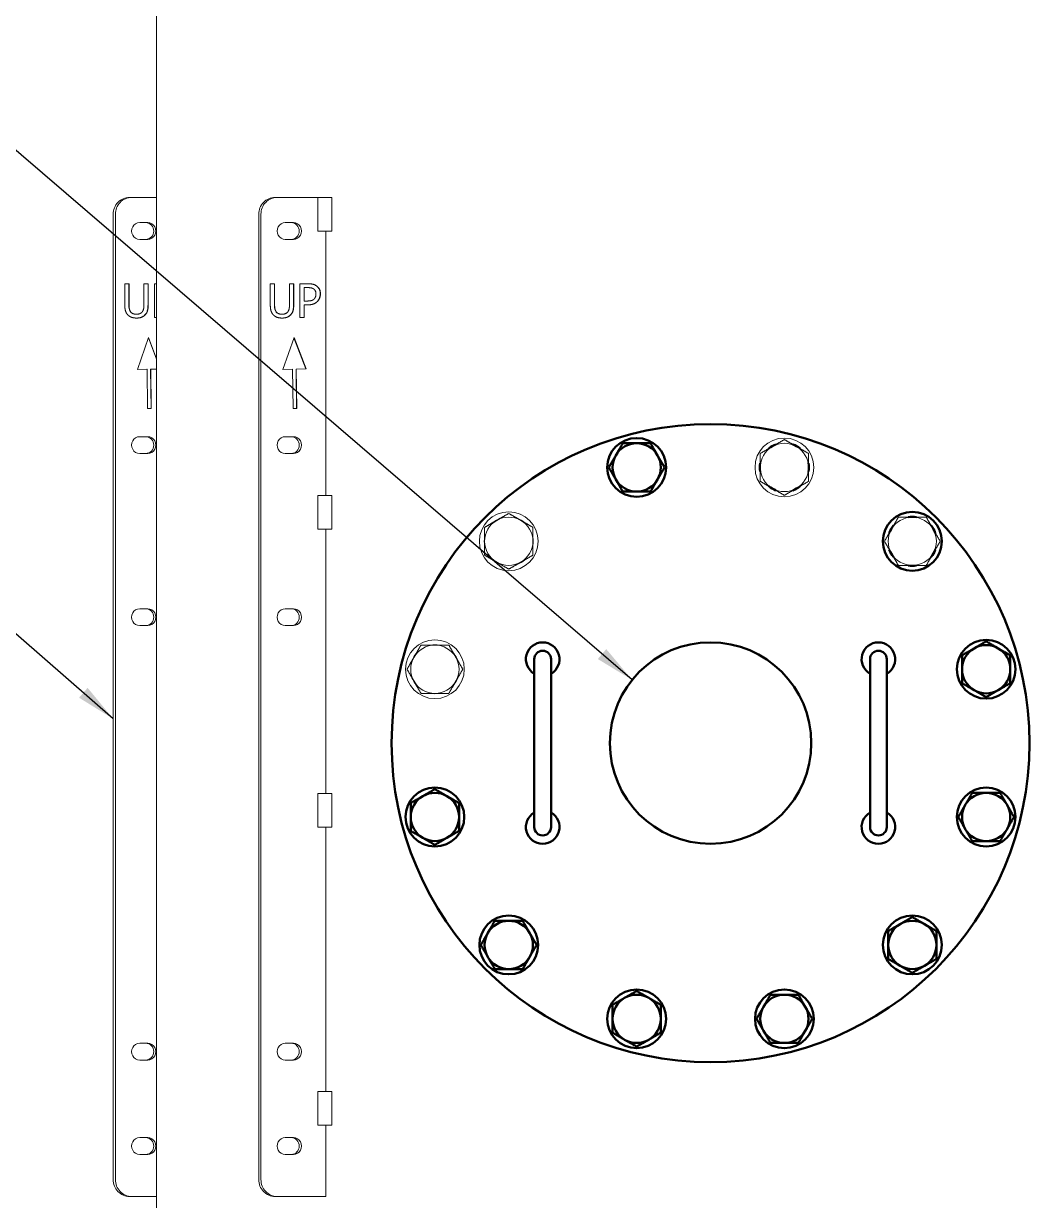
# Model space of a CAD drawing. Header units: inches. Extents: x 15 to 402, y 6 to 258.
# Drawn here: x 181 to 210.97, y 78.12 to 113.17 of the extents above; entities that cross this region are included whole.
import ezdxf

# ---------------------------------------------------------------- set-up
doc = ezdxf.new("R2010")
doc.units = ezdxf.units.IN
doc.header["$LTSCALE"] = 12
doc.header["$MEASUREMENT"] = 0
doc.layers.add('Symbol (ANSI)', color=7, linetype='Continuous', lineweight=25)
doc.layers.add('Visible (ANSI)', color=7, linetype='Continuous', lineweight=50)
doc.styles.add('MEMCOR Medium', font='arial.ttf')
doc.dimstyles.new('Default (ANSI)$7', dxfattribs={"dimscale": 12, "dimtxt": 0.15, "dimasz": 0.098425, "dimexe": 0.125, "dimexo": 0.0625, "dimgap": 0.031496, "dimtad": 0, "dimtih": 1, "dimtoh": 1, "dimdec": 4, "dimrnd": 1e-08, "dimzin": 3, "dimdsep": 46, "dimlunit": 5, "dimtxsty": 'MEMCOR Medium', "dimcen": 0.09, "dimdle": 0.393701, "dimclrd": 256, "dimclre": 256, "dimclrt": 256, "dimadec": 0, "dimazin": 1, "dimtfac": 0.8, "dimtofl": 0, "dimtmove": 0, "dimatfit": 3, "dimfxl": 1, "dimfrac": 1, "dimtolj": 1, "dimtzin": 4, "dimlwd": -1, "dimlwe": -1, "dimarcsym": 0})

msp = doc.modelspace()

# ---------------------------------------------------------------- linework, layer by layer
at = {"layer": 'Visible (ANSI)', "linetype": 'Continuous', "lineweight": 18}
for p, q in [((184.96658, 61.38586), (184.96658, 113.98586)), ((184.22214, 107.98586), (184.15744, 107.98586)), ((184.96658, 107.98586), (184.22214, 107.98586)), ((188.55736, 107.98586), (188.49266, 107.98586)), ((189.76477, 107.98586), (188.55736, 107.98586)), ((189.76477, 107.98586), (190.18742, 107.98586)), ((189.76477, 107.98586), (189.76477, 106.98586)), ((190.18742, 107.98586), (190.18742, 106.98586)), ((183.67447, 78.73586), (183.67447, 107.48586)), ((183.73918, 107.48586), (183.73918, 78.73586)), ((188.00969, 78.73586), (188.00969, 107.48586)), ((188.0744, 107.48586), (188.0744, 78.73586)), ((184.46362, 107.23586), (184.70511, 107.23586)), ((188.79884, 107.23586), (189.04032, 107.23586)), ((189.76477, 106.98586), (190.18742, 106.98586)), ((190.00625, 99.11086), (190.00625, 106.98586)), ((184.70511, 106.73586), (184.46362, 106.73586)), ((189.04032, 106.73586), (188.79884, 106.73586)), ((184.01847, 104.79171), (184.01847, 105.41569)), ((184.01847, 105.41569), (184.14684, 105.41569)), ((184.14037, 105.41569), (184.14037, 104.79171)), ((184.14684, 105.41569), (184.14684, 104.79171)), ((184.5891, 104.78847), (184.5891, 105.41569)), ((184.5891, 105.41569), (184.71747, 105.41569)), ((184.711, 105.41569), (184.711, 104.79171)), ((184.71747, 105.41569), (184.71747, 104.79171)), ((184.90142, 104.41569), (184.90142, 105.41569)), ((184.90142, 105.41569), (184.96658, 105.41569)), ((188.35368, 104.79171), (188.35368, 105.41569)), ((188.35368, 105.41569), (188.48206, 105.41569)), ((188.47559, 105.41569), (188.47559, 104.79171)), ((188.48206, 105.41569), (188.48206, 104.79171)), ((188.92432, 104.78847), (188.92432, 105.41569)), ((188.92432, 105.41569), (189.05269, 105.41569)), ((189.04622, 105.41569), (189.04622, 104.79171)), ((189.05269, 105.41569), (189.05269, 104.79171)), ((189.23664, 104.41569), (189.23664, 105.41569)), ((189.23664, 105.41569), (189.47929, 105.41569)), ((189.36501, 105.30062), (189.35854, 105.30062)), ((189.35854, 105.30062), (189.35854, 104.90192)), ((189.36501, 105.30062), (189.36501, 104.90192)), ((189.47147, 105.30062), (189.36501, 105.30062)), ((189.36501, 104.90192), (189.35854, 104.90192)), ((189.36501, 104.90192), (189.45268, 104.90192)), ((184.36758, 104.50808), (184.36111, 104.50808)), ((188.7028, 104.50808), (188.69633, 104.50808)), ((189.36501, 104.78847), (189.35854, 104.78847)), ((189.35854, 104.78847), (189.35854, 104.41569)), ((189.47381, 104.78847), (189.36501, 104.78847)), ((189.36501, 104.78847), (189.36501, 104.41569)), ((184.96658, 104.41569), (184.90142, 104.41569)), ((189.36501, 104.41569), (189.23664, 104.41569)), ((184.39658, 102.86632), (184.72527, 103.81852)), ((184.72219, 103.80959), (184.96658, 103.16523)), ((184.72527, 103.81852), (184.96658, 103.18229)), ((188.7318, 102.86632), (189.06049, 103.81852)), ((189.05741, 103.80959), (189.41089, 102.8776)), ((189.06049, 103.81852), (189.41736, 102.8776)), ((184.68266, 102.87182), (184.39658, 102.86632)), ((184.67619, 102.87182), (184.39662, 102.86645)), ((184.68266, 102.87182), (184.67619, 102.87182)), ((184.69786, 101.69592), (184.68266, 102.87182)), ((184.96658, 102.87602), (184.78562, 102.8734)), ((184.78562, 102.8734), (184.80277, 101.69958)), ((184.79209, 102.8734), (184.78562, 102.8734)), ((184.96658, 102.87593), (184.79209, 102.8734)), ((184.79209, 102.8734), (184.80924, 101.69958)), ((189.01788, 102.87182), (188.7318, 102.86632)), ((189.01141, 102.87182), (188.73184, 102.86645)), ((189.01788, 102.87182), (189.01141, 102.87182)), ((189.03308, 101.69592), (189.01788, 102.87182)), ((189.41089, 102.8776), (189.12084, 102.8734)), ((189.12084, 102.8734), (189.13799, 101.69958)), ((189.12731, 102.8734), (189.12084, 102.8734)), ((189.41736, 102.8776), (189.12731, 102.8734)), ((189.12731, 102.8734), (189.14446, 101.69958)), ((189.41736, 102.8776), (189.41089, 102.8776)), ((184.80924, 101.69958), (184.69786, 101.69592)), ((184.80277, 101.69958), (184.69786, 101.69613)), ((184.80924, 101.69958), (184.80277, 101.69958)), ((189.14446, 101.69958), (189.03308, 101.69592)), ((189.13799, 101.69958), (189.03308, 101.69613)), ((189.14446, 101.69958), (189.13799, 101.69958)), ((184.46362, 100.86086), (184.70511, 100.86086)), ((188.79884, 100.86086), (189.04032, 100.86086)), ((184.70511, 100.36086), (184.46362, 100.36086)), ((189.04032, 100.36086), (188.79884, 100.36086)), ((189.76477, 99.11086), (190.18742, 99.11086)), ((189.76477, 99.11086), (189.76477, 98.11086)), ((190.18742, 99.11086), (190.18742, 98.11086)), ((189.76477, 98.11086), (190.18742, 98.11086)), ((190.00625, 90.23586), (190.00625, 98.11086)), ((184.46362, 95.73586), (184.70511, 95.73586)), ((188.79884, 95.73586), (189.04032, 95.73586)), ((184.70511, 95.23586), (184.46362, 95.23586)), ((189.04032, 95.23586), (188.79884, 95.23586)), ((189.76477, 90.23586), (190.18742, 90.23586)), ((189.76477, 90.23586), (189.76477, 89.23586)), ((190.18742, 90.23586), (190.18742, 89.23586)), ((189.76477, 89.23586), (190.18742, 89.23586)), ((190.00625, 81.36086), (190.00625, 89.23586)), ((184.46362, 82.79836), (184.70511, 82.79836)), ((188.79884, 82.79836), (189.04032, 82.79836)), ((184.70511, 82.29836), (184.46362, 82.29836)), ((189.04032, 82.29836), (188.79884, 82.29836)), ((189.76477, 81.36086), (190.18742, 81.36086)), ((189.76477, 81.36086), (189.76477, 80.36086)), ((190.18742, 81.36086), (190.18742, 80.36086)), ((189.76477, 80.36086), (190.18742, 80.36086)), ((190.00625, 78.23586), (190.00625, 80.36086)), ((184.46362, 79.98586), (184.70511, 79.98586)), ((188.79884, 79.98586), (189.04032, 79.98586)), ((184.70511, 79.48586), (184.46362, 79.48586)), ((189.04032, 79.48586), (188.79884, 79.48586)), ((184.15744, 78.23586), (184.22214, 78.23586)), ((184.22214, 78.23586), (184.96658, 78.23586)), ((188.49266, 78.23586), (188.55736, 78.23586)), ((188.55736, 78.23586), (190.00625, 78.23586))]:
    msp.add_line(p, q, dxfattribs=at)
at = {"layer": 'Visible (ANSI)'}
for p, q in [((196.2169, 94.23586), (196.2169, 93.48586)), ((196.7169, 93.48586), (196.7169, 94.23586)), ((206.2169, 94.23586), (206.2169, 93.48586)), ((206.7169, 93.48586), (206.7169, 94.23586)), ((196.2169, 89.98586), (196.2169, 93.48586)), ((196.7169, 89.98586), (196.7169, 93.48586)), ((206.2169, 89.98586), (206.2169, 93.48586)), ((206.7169, 89.98586), (206.7169, 93.48586)), ((196.2169, 89.98586), (196.2169, 89.23586)), ((196.7169, 89.23586), (196.7169, 89.98586)), ((206.2169, 89.98586), (206.2169, 89.23586)), ((206.7169, 89.23586), (206.7169, 89.98586))]:
    msp.add_line(p, q, dxfattribs=at)
for centre, radius in [((201.4669, 91.73586), 9.5), ((199.26694, 99.94623), 0.875), ((207.47731, 97.74627), 0.875), ((201.4669, 91.73586), 3), ((209.67727, 93.93583), 0.875), ((193.25653, 89.5359), 0.875), ((209.67727, 89.5359), 0.875), ((195.45649, 85.72546), 0.875), ((207.47731, 85.72546), 0.875), ((199.26694, 83.52549), 0.875), ((203.66686, 83.52549), 0.875)]:
    msp.add_circle(centre, radius, dxfattribs=at)
at = {"layer": 'Visible (ANSI)', "linetype": 'Continuous', "lineweight": 18}
for centre in [(203.66686, 99.94623), (195.45649, 97.74627), (193.25653, 93.93583)]:
    msp.add_circle(centre, 0.875, dxfattribs=at)
at = {"layer": 'Visible (ANSI)'}
for centre, radius, start, end in [((199.26694, 99.94623), 0.71875, 90, 150), ((199.26694, 99.94623), 0.71875, 30, 90), ((203.66686, 99.94623), 0.7295, 110.151639, 129.848361), ((203.66686, 99.94623), 0.7295, 50.151639, 69.848361), ((199.26694, 99.94623), 0.71875, 150, 210), ((199.26694, 99.94623), 0.71875, 330, 30), ((203.66686, 99.94623), 0.7295, 170.151639, 189.848361), ((203.66686, 99.94623), 0.7295, 350.151639, 9.848361), ((199.26694, 99.94623), 0.71875, 210, 270), ((199.26694, 99.94623), 0.71875, 270, 330), ((203.66686, 99.94623), 0.7295, 230.151639, 249.848361), ((203.66686, 99.94623), 0.7295, 290.151639, 309.848361), ((207.47731, 97.74627), 0.7295, 140.151639, 159.848361), ((207.47731, 97.74627), 0.7295, 80.151639, 99.848361), ((207.47731, 97.74627), 0.7295, 20.151639, 39.848361), ((207.47731, 97.74627), 0.7295, 200.151639, 219.848361), ((207.47731, 97.74627), 0.7295, 320.151639, 339.848361), ((207.47731, 97.74627), 0.7295, 260.151639, 279.848361), ((196.4669, 94.23586), 0.5, 90, 240), ((196.4669, 94.23586), 0.5, 300, 90), ((206.4669, 94.23586), 0.5, 90, 240), ((206.4669, 94.23586), 0.5, 300, 90), ((209.67727, 93.93583), 0.71875, 60, 120), ((196.4669, 94.23586), 0.25, 0, 180), ((206.4669, 94.23586), 0.25, 0, 180), ((209.67727, 93.93583), 0.71875, 120, 180), ((209.67727, 93.93583), 0.71875, 0, 60), ((209.67727, 93.93583), 0.71875, 180, 240), ((209.67727, 93.93583), 0.71875, 300, 0), ((209.67727, 93.93583), 0.71875, 240, 300), ((193.25653, 89.5359), 0.71875, 120, 180), ((193.25653, 89.5359), 0.71875, 60, 120), ((193.25653, 89.5359), 0.71875, 0, 60), ((209.67727, 89.5359), 0.71875, 90, 150), ((209.67727, 89.5359), 0.71875, 30, 90), ((209.67727, 89.5359), 0.71875, 150, 210), ((209.67727, 89.5359), 0.71875, 330, 30), ((193.25653, 89.5359), 0.71875, 180, 240), ((193.25653, 89.5359), 0.71875, 300, 0), ((196.4669, 89.23586), 0.5, 120, 270), ((196.4669, 89.23586), 0.5, 270, 60), ((206.4669, 89.23586), 0.5, 120, 270), ((206.4669, 89.23586), 0.5, 270, 60), ((196.4669, 89.23586), 0.25, 180, 0), ((206.4669, 89.23586), 0.25, 180, 0), ((209.67727, 89.5359), 0.71875, 210, 270), ((209.67727, 89.5359), 0.71875, 270, 330), ((193.25653, 89.5359), 0.71875, 240, 300), ((195.45649, 85.72546), 0.71875, 90, 150), ((195.45649, 85.72546), 0.71875, 30, 90), ((207.47731, 85.72546), 0.71875, 120, 180), ((207.47731, 85.72546), 0.71875, 60, 120), ((207.47731, 85.72546), 0.71875, 0, 60), ((195.45649, 85.72546), 0.71875, 150, 210), ((195.45649, 85.72546), 0.71875, 330, 30), ((207.47731, 85.72546), 0.71875, 180, 240), ((207.47731, 85.72546), 0.71875, 300, 0), ((195.45649, 85.72546), 0.71875, 210, 270), ((195.45649, 85.72546), 0.71875, 270, 330), ((207.47731, 85.72546), 0.71875, 240, 300), ((199.26694, 83.52549), 0.71875, 120, 180), ((199.26694, 83.52549), 0.71875, 60, 120), ((199.26694, 83.52549), 0.71875, 0, 60), ((203.66686, 83.52549), 0.71875, 90, 150), ((203.66686, 83.52549), 0.71875, 30, 90), ((203.66686, 83.52549), 0.71875, 150, 210), ((203.66686, 83.52549), 0.71875, 330, 30), ((199.26694, 83.52549), 0.71875, 180, 240), ((199.26694, 83.52549), 0.71875, 300, 0), ((203.66686, 83.52549), 0.71875, 210, 270), ((203.66686, 83.52549), 0.71875, 270, 330), ((199.26694, 83.52549), 0.71875, 240, 300)]:
    msp.add_arc(centre, radius, start, end, dxfattribs=at)
at = {"layer": 'Visible (ANSI)', "linetype": 'Continuous', "lineweight": 18}
for centre, radius, start, end in [((203.66686, 99.94623), 0.71875, 60, 120), ((203.66686, 99.94623), 0.71875, 120, 180), ((203.66686, 99.94623), 0.71875, 0, 60), ((203.66686, 99.94623), 0.71875, 180, 240), ((203.66686, 99.94623), 0.71875, 300, 0), ((203.66686, 99.94623), 0.71875, 240, 300), ((195.45649, 97.74627), 0.71875, 120, 180), ((195.45649, 97.74627), 0.7295, 110.151639, 129.848361), ((195.45649, 97.74627), 0.71875, 60, 120), ((195.45649, 97.74627), 0.7295, 50.151639, 69.848361), ((195.45649, 97.74627), 0.71875, 0, 60), ((207.47731, 97.74627), 0.71875, 90, 150), ((207.47731, 97.74627), 0.71875, 30, 90), ((195.45649, 97.74627), 0.7295, 170.151639, 189.848361), ((195.45649, 97.74627), 0.7295, 350.151639, 9.848361), ((207.47731, 97.74627), 0.71875, 150, 210), ((207.47731, 97.74627), 0.71875, 330, 30), ((195.45649, 97.74627), 0.71875, 180, 240), ((195.45649, 97.74627), 0.71875, 300, 0), ((195.45649, 97.74627), 0.7295, 230.151639, 249.848361), ((195.45649, 97.74627), 0.71875, 240, 300), ((195.45649, 97.74627), 0.7295, 290.151639, 309.848361), ((207.47731, 97.74627), 0.71875, 210, 270), ((207.47731, 97.74627), 0.71875, 270, 330), ((193.25653, 93.93583), 0.71875, 90, 150), ((193.25653, 93.93583), 0.7295, 80.151639, 99.848361), ((193.25653, 93.93583), 0.71875, 30, 90), ((193.25653, 93.93583), 0.71875, 150, 210), ((193.25653, 93.93583), 0.7295, 140.151639, 159.848361), ((193.25653, 93.93583), 0.7295, 20.151639, 39.848361), ((193.25653, 93.93583), 0.71875, 330, 30), ((193.25653, 93.93583), 0.7295, 200.151639, 219.848361), ((193.25653, 93.93583), 0.7295, 320.151639, 339.848361), ((193.25653, 93.93583), 0.71875, 210, 270), ((193.25653, 93.93583), 0.71875, 270, 330), ((193.25653, 93.93583), 0.7295, 260.151639, 279.848361), ((193.25653, 89.5359), 0.7295, 110.151639, 129.848361), ((193.25653, 89.5359), 0.7295, 50.151639, 69.848361), ((193.25653, 89.5359), 0.7295, 170.151639, 189.848361), ((193.25653, 89.5359), 0.7295, 350.151639, 9.848361), ((193.25653, 89.5359), 0.7295, 230.151639, 249.848361), ((193.25653, 89.5359), 0.7295, 290.151639, 309.848361), ((195.45649, 85.72546), 0.7295, 80.151639, 99.848361), ((195.45649, 85.72546), 0.7295, 140.151639, 159.848361), ((195.45649, 85.72546), 0.7295, 20.151639, 39.848361), ((195.45649, 85.72546), 0.7295, 200.151639, 219.848361), ((195.45649, 85.72546), 0.7295, 320.151639, 339.848361), ((195.45649, 85.72546), 0.7295, 260.151639, 279.848361)]:
    msp.add_arc(centre, radius, start, end, dxfattribs=at)
for centre, major_axis, start_param, end_param in [((184.15744, 107.48586), (0, 0.5), 0, 1.57079633), ((184.22214, 107.48586), (0, 0.5), 0, 1.57079633), ((188.49266, 107.48586), (0, 0.5), 0, 1.57079633), ((188.55736, 107.48586), (0, 0.5), 0, 1.57079633), ((184.46362, 106.98586), (0, -0.25), 3.14159265, 6.28318531), ((184.6404, 106.98586), (0, -0.25), 0, 3.14159265), ((184.70511, 106.98586), (0, 0.25), 3.14159265, 6.28318531), ((188.79884, 106.98586), (0, -0.25), 3.14159265, 6.28318531), ((188.97562, 106.98586), (0, -0.25), 0, 3.14159265), ((189.04032, 106.98586), (0, 0.25), 3.14159265, 6.28318531), ((184.46362, 100.61086), (0, -0.25), 3.14159265, 6.28318531), ((184.6404, 100.61086), (0, -0.25), 0, 3.14159265), ((184.70511, 100.61086), (0, 0.25), 3.14159265, 6.28318531), ((188.79884, 100.61086), (0, -0.25), 3.14159265, 6.28318531), ((188.97562, 100.61086), (0, -0.25), 0, 3.14159265), ((189.04032, 100.61086), (0, 0.25), 3.14159265, 6.28318531), ((184.46362, 95.48586), (0, -0.25), 3.14159265, 6.28318531), ((184.6404, 95.48586), (0, -0.25), 0, 3.14159265), ((184.70511, 95.48586), (0, 0.25), 3.14159265, 6.28318531), ((188.79884, 95.48586), (0, -0.25), 3.14159265, 6.28318531), ((188.97562, 95.48586), (0, -0.25), 0, 3.14159265), ((189.04032, 95.48586), (0, 0.25), 3.14159265, 6.28318531), ((184.46362, 82.54836), (0, -0.25), 3.14159265, 6.28318531), ((184.6404, 82.54836), (0, -0.25), 0, 3.14159265), ((184.70511, 82.54836), (0, 0.25), 3.14159265, 6.28318531), ((188.79884, 82.54836), (0, -0.25), 3.14159265, 6.28318531), ((188.97562, 82.54836), (0, -0.25), 0, 3.14159265), ((189.04032, 82.54836), (0, 0.25), 3.14159265, 6.28318531), ((184.46362, 79.73586), (0, -0.25), 3.14159265, 6.28318531), ((184.6404, 79.73586), (0, -0.25), 0, 3.14159265), ((184.70511, 79.73586), (0, 0.25), 3.14159265, 6.28318531), ((188.79884, 79.73586), (0, -0.25), 3.14159265, 6.28318531), ((188.97562, 79.73586), (0, -0.25), 0, 3.14159265), ((189.04032, 79.73586), (0, 0.25), 3.14159265, 6.28318531), ((184.15744, 78.73586), (0, -0.5), 4.71238898, 6.28318531), ((184.22214, 78.73586), (0, -0.5), 4.71238898, 6.28318531), ((188.49266, 78.73586), (0, -0.5), 4.71238898, 6.28318531), ((188.55736, 78.73586), (0, -0.5), 4.71238898, 6.28318531)]:
    msp.add_ellipse(centre, major_axis=major_axis, ratio=0.96592583, start_param=start_param, end_param=end_param, dxfattribs=at)
for points in [[(189.64367, 105.26253), (189.61315, 105.2836), (189.53174, 105.30062), (189.47147, 105.30062)], [(189.47929, 105.41569), (189.5654, 105.41569), (189.68594, 105.38652), (189.73213, 105.3533)], [(189.71334, 105.11018), (189.71334, 105.16205), (189.6789, 105.23822), (189.64367, 105.26253)], [(189.73213, 105.3533), (189.78614, 105.31521), (189.84719, 105.1977), (189.84719, 105.11424)], [(189.45268, 104.90192), (189.53096, 104.90192), (189.62724, 104.92785), (189.65855, 104.96188)], [(189.76265, 104.89219), (189.71256, 104.84114), (189.57714, 104.78847), (189.47381, 104.78847)], [(189.65855, 104.96188), (189.68751, 104.99187), (189.71334, 105.06237), (189.71334, 105.11018)], [(189.84719, 105.11424), (189.84719, 105.04941), (189.80257, 104.93271), (189.76265, 104.89219)], [(184.11083, 104.48701), (184.05995, 104.53887), (184.01847, 104.68474), (184.01847, 104.79171)], [(184.36758, 104.39462), (184.28226, 104.39462), (184.15545, 104.44082), (184.11083, 104.48701)], [(184.14684, 104.79171), (184.14684, 104.72201), (184.16406, 104.62801), (184.18832, 104.58992)], [(184.18832, 104.58992), (184.21416, 104.54941), (184.30339, 104.50808), (184.36758, 104.50808)], [(184.36758, 104.50808), (184.42785, 104.50808), (184.52178, 104.54941), (184.54761, 104.58992)], [(184.6251, 104.48701), (184.57892, 104.44), (184.45681, 104.39462), (184.36758, 104.39462)], [(184.54761, 104.58992), (184.57188, 104.62801), (184.5891, 104.7212), (184.5891, 104.78847)], [(184.71747, 104.79171), (184.71747, 104.68717), (184.67677, 104.53806), (184.6251, 104.48701)], [(188.44605, 104.48701), (188.39517, 104.53887), (188.35368, 104.68474), (188.35368, 104.79171)], [(188.7028, 104.39462), (188.61748, 104.39462), (188.49067, 104.44082), (188.44605, 104.48701)], [(188.48206, 104.79171), (188.48206, 104.72201), (188.49928, 104.62801), (188.52354, 104.58992)], [(188.52354, 104.58992), (188.54937, 104.54941), (188.63861, 104.50808), (188.7028, 104.50808)], [(188.7028, 104.50808), (188.76307, 104.50808), (188.857, 104.54941), (188.88283, 104.58992)], [(188.96032, 104.48701), (188.91414, 104.44), (188.79203, 104.39462), (188.7028, 104.39462)], [(188.88283, 104.58992), (188.9071, 104.62801), (188.92432, 104.7212), (188.92432, 104.78847)], [(189.05269, 104.79171), (189.05269, 104.68717), (189.01199, 104.53806), (188.96032, 104.48701)]]:
    msp.add_open_spline(points, degree=2, dxfattribs=at)
for points, knots in [([(189.47282, 105.41569), (189.51182, 105.41569), (189.57126, 105.41346), (189.66052, 105.39053), (189.6948, 105.37549), (189.72565, 105.3533)], [-0.725506634, -0.725506634, -0.725506634, -0.725506634, -0.296366495, -0.296366495, 0, 0, 0, 0]), ([(189.72565, 105.3533), (189.74682, 105.33837), (189.76568, 105.32078), (189.79484, 105.28395), (189.80986, 105.26139), (189.83543, 105.19496), (189.84072, 105.15437), (189.84072, 105.11424)], [-0.844477071, -0.844477071, -0.844477071, -0.844477071, -0.544529725, -0.544529725, -0.305823756, -0.305823756, 0, 0, 0, 0]), ([(189.75618, 104.89219), (189.73955, 104.87524), (189.72139, 104.86027), (189.6817, 104.83419), (189.66054, 104.82342), (189.61411, 104.80536), (189.56294, 104.78847), (189.46734, 104.78847)], [-2.12199044, -2.12199044, -2.12199044, -2.12199044, -1.44284282, -1.44284282, -0.75409962, -0.75409962, 0, 0, 0, 0]), ([(189.84072, 105.11424), (189.84072, 105.09055), (189.83849, 105.06708), (189.82778, 105.01443), (189.81917, 104.99202), (189.79911, 104.94566), (189.78045, 104.91682), (189.75618, 104.89219)], [-0.48070155, -0.48070155, -0.48070155, -0.48070155, -0.387114958, -0.387114958, -0.268097881, -0.268097881, 0, 0, 0, 0]), ([(184.14037, 104.79171), (184.14037, 104.72605), (184.14599, 104.69009), (184.15539, 104.64227), (184.16593, 104.61492), (184.18185, 104.58992)], [-0.371862003, -0.371862003, -0.371862003, -0.371862003, -0.228145318, -0.228145318, 0, 0, 0, 0]), ([(184.18185, 104.58992), (184.19089, 104.57576), (184.20172, 104.56328), (184.23024, 104.53936), (184.24594, 104.53134), (184.28992, 104.51265), (184.32623, 104.50808), (184.36111, 104.50808)], [-0.454531198, -0.454531198, -0.454531198, -0.454531198, -0.37440362, -0.37440362, -0.275150152, -0.275150152, 0, 0, 0, 0]), ([(184.61863, 104.48701), (184.60342, 104.47152), (184.58681, 104.45783), (184.55064, 104.43433), (184.5315, 104.42479), (184.48664, 104.40811), (184.44146, 104.395), (184.36443, 104.39463)], [-1.62181416, -1.62181416, -1.62181416, -1.62181416, -1.12295259, -1.12295259, -0.62367983, -0.62367983, -0.00878479, -0.00878479, -0.00878479, -0.00878479]), ([(184.711, 104.79171), (184.711, 104.75176), (184.70877, 104.71062), (184.69481, 104.61818), (184.68302, 104.58746), (184.66347, 104.54108), (184.6439, 104.51198), (184.61863, 104.48701)], [-0.467674705, -0.467674705, -0.467674705, -0.467674705, -0.385613275, -0.385613275, -0.275578199, -0.275578199, 0, 0, 0, 0]), ([(188.47559, 104.79171), (188.47559, 104.72605), (188.48121, 104.69009), (188.49061, 104.64227), (188.50115, 104.61492), (188.51707, 104.58992)], [-0.371862003, -0.371862003, -0.371862003, -0.371862003, -0.228145318, -0.228145318, 0, 0, 0, 0]), ([(188.51707, 104.58992), (188.52611, 104.57576), (188.53694, 104.56328), (188.56546, 104.53936), (188.58116, 104.53134), (188.62514, 104.51265), (188.66145, 104.50808), (188.69633, 104.50808)], [-0.454531198, -0.454531198, -0.454531198, -0.454531198, -0.37440362, -0.37440362, -0.275150152, -0.275150152, 0, 0, 0, 0]), ([(188.95385, 104.48701), (188.93863, 104.47152), (188.92203, 104.45783), (188.88586, 104.43433), (188.86672, 104.42479), (188.82186, 104.40811), (188.77668, 104.395), (188.69965, 104.39463)], [-1.62181416, -1.62181416, -1.62181416, -1.62181416, -1.12295259, -1.12295259, -0.62367983, -0.62367983, -0.00878479, -0.00878479, -0.00878479, -0.00878479]), ([(189.04622, 104.79171), (189.04622, 104.75176), (189.04399, 104.71062), (189.03003, 104.61818), (189.01824, 104.58746), (188.99869, 104.54108), (188.97912, 104.51198), (188.95385, 104.48701)], [-0.467674705, -0.467674705, -0.467674705, -0.467674705, -0.385613275, -0.385613275, -0.275578199, -0.275578199, 0, 0, 0, 0])]:
    msp.add_open_spline(points, degree=3, knots=knots, dxfattribs=at)
at = {"layer": 'Visible (ANSI)'}
for points, weights in [([(198.64448, 100.30561), (198.74077, 100.47239), (198.85197, 100.66498)], [1, 1.04314139574, 1.01001874936]), ([(198.85197, 100.66498), (199.07435, 100.66498), (199.26694, 100.66498)], [1.01001874936, 1.04314139574, 1]), ([(199.26694, 100.66498), (199.45952, 100.66498), (199.68191, 100.66498)], [1, 1.04314139574, 1.01001874936]), ([(199.68191, 100.66498), (199.7931, 100.47239), (199.88939, 100.30561)], [1.01001874936, 1.04314139574, 1]), ([(198.43699, 99.94623), (198.54819, 100.13882), (198.64448, 100.30561)], [1.01001874936, 1.04314139574, 1]), ([(199.88939, 100.30561), (199.98569, 100.13882), (200.09688, 99.94623)], [1, 1.04314139574, 1.01001874936]), ([(198.64448, 99.58686), (198.54819, 99.75364), (198.43699, 99.94623)], [1, 1.04314139574, 1.01001874936]), ([(200.09688, 99.94623), (199.98569, 99.75364), (199.88939, 99.58686)], [1.01001874936, 1.04314139574, 1]), ([(198.85197, 99.22748), (198.74077, 99.42007), (198.64448, 99.58686)], [1.01001874936, 1.04314139574, 1]), ([(199.88939, 99.58686), (199.7931, 99.42007), (199.68191, 99.22748)], [1, 1.04314139574, 1.01001874936]), ([(199.26694, 99.22748), (199.07435, 99.22748), (198.85197, 99.22748)], [1, 1.04314139574, 1.01001874936]), ([(199.68191, 99.22748), (199.45952, 99.22748), (199.26694, 99.22748)], [1.01001874936, 1.04314139574, 1]), ([(209.31789, 94.55828), (209.48468, 94.65458), (209.67727, 94.76577)], [1, 1.04314139574, 1.01001874936]), ([(209.67727, 94.76577), (209.86986, 94.65458), (210.03664, 94.55828)], [1.01001874936, 1.04314139574, 1]), ([(208.95852, 94.3508), (209.15111, 94.46199), (209.31789, 94.55828)], [1.01001874936, 1.04314139574, 1]), ([(208.95852, 93.93583), (208.95852, 94.12841), (208.95852, 94.3508)], [1, 1.04314139574, 1.01001874936]), ([(210.03664, 94.55828), (210.20343, 94.46199), (210.39602, 94.3508)], [1, 1.04314139574, 1.01001874936]), ([(210.39602, 94.3508), (210.39602, 94.12841), (210.39602, 93.93583)], [1.01001874936, 1.04314139574, 1]), ([(208.95852, 93.52085), (208.95852, 93.74324), (208.95852, 93.93583)], [1.01001874936, 1.04314139574, 1]), ([(210.39602, 93.93583), (210.39602, 93.74324), (210.39602, 93.52085)], [1, 1.04314139574, 1.01001874936]), ([(209.31789, 93.31337), (209.15111, 93.40966), (208.95852, 93.52085)], [1, 1.04314139574, 1.01001874936]), ([(209.67727, 93.10588), (209.48468, 93.21708), (209.31789, 93.31337)], [1.01001874936, 1.04314139574, 1]), ([(210.03664, 93.31337), (209.86986, 93.21708), (209.67727, 93.10588)], [1, 1.04314139574, 1.01001874936]), ([(210.39602, 93.52085), (210.20343, 93.40966), (210.03664, 93.31337)], [1.01001874936, 1.04314139574, 1]), ([(192.53778, 89.95087), (192.73037, 90.06206), (192.89715, 90.15836)], [1.01001874936, 1.04314139574, 1]), ([(192.89715, 90.15836), (193.06394, 90.25465), (193.25653, 90.36584)], [1, 1.04314139574, 1.01001874936]), ([(193.25653, 90.36584), (193.44912, 90.25465), (193.6159, 90.15836)], [1.01001874936, 1.04314139574, 1]), ([(193.6159, 90.15836), (193.78269, 90.06206), (193.97528, 89.95087)], [1, 1.04314139574, 1.01001874936]), ([(209.05481, 89.89528), (209.15111, 90.06206), (209.2623, 90.25465)], [1, 1.04314139574, 1.01001874936]), ([(209.2623, 90.25465), (209.48468, 90.25465), (209.67727, 90.25465)], [1.01001874936, 1.04314139574, 1]), ([(209.67727, 90.25465), (209.86986, 90.25465), (210.09224, 90.25465)], [1, 1.04314139574, 1.01001874936]), ([(210.09224, 90.25465), (210.20343, 90.06206), (210.29972, 89.89528)], [1.01001874936, 1.04314139574, 1]), ([(192.53778, 89.5359), (192.53778, 89.72849), (192.53778, 89.95087)], [1, 1.04314139574, 1.01001874936]), ([(193.97528, 89.95087), (193.97528, 89.72849), (193.97528, 89.5359)], [1.01001874936, 1.04314139574, 1]), ([(208.84733, 89.5359), (208.95852, 89.72849), (209.05481, 89.89528)], [1.01001874936, 1.04314139574, 1]), ([(210.29972, 89.89528), (210.39602, 89.72849), (210.50721, 89.5359)], [1, 1.04314139574, 1.01001874936]), ([(192.53778, 89.12093), (192.53778, 89.34331), (192.53778, 89.5359)], [1.01001874936, 1.04314139574, 1]), ([(193.97528, 89.5359), (193.97528, 89.34331), (193.97528, 89.12093)], [1, 1.04314139574, 1.01001874936]), ([(209.05481, 89.17653), (208.95852, 89.34331), (208.84733, 89.5359)], [1, 1.04314139574, 1.01001874936]), ([(210.50721, 89.5359), (210.39602, 89.34331), (210.29972, 89.17653)], [1.01001874936, 1.04314139574, 1]), ([(192.89715, 88.91345), (192.73037, 89.00974), (192.53778, 89.12093)], [1, 1.04314139574, 1.01001874936]), ([(193.97528, 89.12093), (193.78269, 89.00974), (193.6159, 88.91345)], [1.01001874936, 1.04314139574, 1]), ([(209.2623, 88.81715), (209.15111, 89.00974), (209.05481, 89.17653)], [1.01001874936, 1.04314139574, 1]), ([(210.29972, 89.17653), (210.20343, 89.00974), (210.09224, 88.81715)], [1, 1.04314139574, 1.01001874936]), ([(193.25653, 88.70596), (193.06394, 88.81715), (192.89715, 88.91345)], [1.01001874936, 1.04314139574, 1]), ([(193.6159, 88.91345), (193.44912, 88.81715), (193.25653, 88.70596)], [1, 1.04314139574, 1.01001874936]), ([(209.67727, 88.81715), (209.48468, 88.81715), (209.2623, 88.81715)], [1, 1.04314139574, 1.01001874936]), ([(210.09224, 88.81715), (209.86986, 88.81715), (209.67727, 88.81715)], [1.01001874936, 1.04314139574, 1]), ([(194.83403, 86.08483), (194.93033, 86.25162), (195.04152, 86.44421)], [1, 1.04314139574, 1.01001874936]), ([(195.04152, 86.44421), (195.2639, 86.44421), (195.45649, 86.44421)], [1.01001874936, 1.04314139574, 1]), ([(195.45649, 86.44421), (195.64908, 86.44421), (195.87146, 86.44421)], [1, 1.04314139574, 1.01001874936]), ([(195.87146, 86.44421), (195.98265, 86.25162), (196.07895, 86.08483)], [1.01001874936, 1.04314139574, 1]), ([(206.75856, 86.14043), (206.95114, 86.25162), (207.11793, 86.34791)], [1.01001874936, 1.04314139574, 1]), ([(207.11793, 86.34791), (207.28472, 86.44421), (207.47731, 86.5554)], [1, 1.04314139574, 1.01001874936]), ([(207.47731, 86.5554), (207.66989, 86.44421), (207.83668, 86.34791)], [1.01001874936, 1.04314139574, 1]), ([(207.83668, 86.34791), (208.00347, 86.25162), (208.19606, 86.14043)], [1, 1.04314139574, 1.01001874936]), ([(194.62655, 85.72546), (194.73774, 85.91804), (194.83403, 86.08483)], [1.01001874936, 1.04314139574, 1]), ([(196.07895, 86.08483), (196.17524, 85.91804), (196.28643, 85.72546)], [1, 1.04314139574, 1.01001874936]), ([(206.75856, 85.72546), (206.75856, 85.91804), (206.75856, 86.14043)], [1, 1.04314139574, 1.01001874936]), ([(208.19606, 86.14043), (208.19606, 85.91804), (208.19606, 85.72546)], [1.01001874936, 1.04314139574, 1]), ([(194.83403, 85.36608), (194.73774, 85.53287), (194.62655, 85.72546)], [1, 1.04314139574, 1.01001874936]), ([(196.28643, 85.72546), (196.17524, 85.53287), (196.07895, 85.36608)], [1.01001874936, 1.04314139574, 1]), ([(206.75856, 85.31049), (206.75856, 85.53287), (206.75856, 85.72546)], [1.01001874936, 1.04314139574, 1]), ([(208.19606, 85.72546), (208.19606, 85.53287), (208.19606, 85.31049)], [1, 1.04314139574, 1.01001874936]), ([(195.04152, 85.00671), (194.93033, 85.19929), (194.83403, 85.36608)], [1.01001874936, 1.04314139574, 1]), ([(196.07895, 85.36608), (195.98265, 85.19929), (195.87146, 85.00671)], [1, 1.04314139574, 1.01001874936]), ([(207.11793, 85.103), (206.95114, 85.19929), (206.75856, 85.31049)], [1, 1.04314139574, 1.01001874936]), ([(208.19606, 85.31049), (208.00347, 85.19929), (207.83668, 85.103)], [1.01001874936, 1.04314139574, 1]), ([(195.45649, 85.00671), (195.2639, 85.00671), (195.04152, 85.00671)], [1, 1.04314139574, 1.01001874936]), ([(195.87146, 85.00671), (195.64908, 85.00671), (195.45649, 85.00671)], [1.01001874936, 1.04314139574, 1]), ([(207.47731, 84.89551), (207.28472, 85.00671), (207.11793, 85.103)], [1.01001874936, 1.04314139574, 1]), ([(207.83668, 85.103), (207.66989, 85.00671), (207.47731, 84.89551)], [1, 1.04314139574, 1.01001874936]), ([(198.54819, 83.94046), (198.74077, 84.05166), (198.90756, 84.14795)], [1.01001874936, 1.04314139574, 1]), ([(198.90756, 84.14795), (199.07435, 84.24424), (199.26694, 84.35543)], [1, 1.04314139574, 1.01001874936]), ([(199.26694, 84.35543), (199.45952, 84.24424), (199.62631, 84.14795)], [1.01001874936, 1.04314139574, 1]), ([(199.62631, 84.14795), (199.7931, 84.05166), (199.98569, 83.94046)], [1, 1.04314139574, 1.01001874936]), ([(203.0444, 83.88487), (203.1407, 84.05166), (203.25189, 84.24424)], [1, 1.04314139574, 1.01001874936]), ([(203.25189, 84.24424), (203.47427, 84.24424), (203.66686, 84.24424)], [1.01001874936, 1.04314139574, 1]), ([(203.66686, 84.24424), (203.85945, 84.24424), (204.08183, 84.24424)], [1, 1.04314139574, 1.01001874936]), ([(204.08183, 84.24424), (204.19302, 84.05166), (204.28932, 83.88487)], [1.01001874936, 1.04314139574, 1]), ([(198.54819, 83.52549), (198.54819, 83.71808), (198.54819, 83.94046)], [1, 1.04314139574, 1.01001874936]), ([(199.98569, 83.94046), (199.98569, 83.71808), (199.98569, 83.52549)], [1.01001874936, 1.04314139574, 1]), ([(202.83692, 83.52549), (202.94811, 83.71808), (203.0444, 83.88487)], [1.01001874936, 1.04314139574, 1]), ([(204.28932, 83.88487), (204.38561, 83.71808), (204.4968, 83.52549)], [1, 1.04314139574, 1.01001874936]), ([(198.54819, 83.11052), (198.54819, 83.33291), (198.54819, 83.52549)], [1.01001874936, 1.04314139574, 1]), ([(199.98569, 83.52549), (199.98569, 83.33291), (199.98569, 83.11052)], [1, 1.04314139574, 1.01001874936]), ([(203.0444, 83.16612), (202.94811, 83.33291), (202.83692, 83.52549)], [1, 1.04314139574, 1.01001874936]), ([(204.4968, 83.52549), (204.38561, 83.33291), (204.28932, 83.16612)], [1.01001874936, 1.04314139574, 1]), ([(198.90756, 82.90304), (198.74077, 82.99933), (198.54819, 83.11052)], [1, 1.04314139574, 1.01001874936]), ([(199.98569, 83.11052), (199.7931, 82.99933), (199.62631, 82.90304)], [1.01001874936, 1.04314139574, 1]), ([(203.25189, 82.80674), (203.1407, 82.99933), (203.0444, 83.16612)], [1.01001874936, 1.04314139574, 1]), ([(204.28932, 83.16612), (204.19302, 82.99933), (204.08183, 82.80674)], [1, 1.04314139574, 1.01001874936]), ([(199.26694, 82.69555), (199.07435, 82.80674), (198.90756, 82.90304)], [1.01001874936, 1.04314139574, 1]), ([(199.62631, 82.90304), (199.45952, 82.80674), (199.26694, 82.69555)], [1, 1.04314139574, 1.01001874936]), ([(203.66686, 82.80674), (203.47427, 82.80674), (203.25189, 82.80674)], [1, 1.04314139574, 1.01001874936]), ([(204.08183, 82.80674), (203.85945, 82.80674), (203.66686, 82.80674)], [1.01001874936, 1.04314139574, 1])]:
    msp.add_rational_spline(points, weights, degree=2, dxfattribs=at)
at = {"layer": 'Visible (ANSI)', "linetype": 'Continuous', "lineweight": 18}
for points, weights in [([(203.30748, 100.56869), (203.47427, 100.66498), (203.66686, 100.77617)], [1, 1.04314139574, 1.01001874936]), ([(203.66686, 100.77617), (203.85945, 100.66498), (204.02623, 100.56869)], [1.01001874936, 1.04314139574, 1]), ([(202.94811, 100.3612), (203.1407, 100.47239), (203.30748, 100.56869)], [1.01001874936, 1.04314139574, 1]), ([(202.94811, 99.94623), (202.94811, 100.13882), (202.94811, 100.3612)], [1, 1.04314139574, 1.01001874936]), ([(204.02623, 100.56869), (204.19302, 100.47239), (204.38561, 100.3612)], [1, 1.04314139574, 1.01001874936]), ([(204.38561, 100.3612), (204.38561, 100.13882), (204.38561, 99.94623)], [1.01001874936, 1.04314139574, 1]), ([(202.94811, 99.53126), (202.94811, 99.75364), (202.94811, 99.94623)], [1.01001874936, 1.04314139574, 1]), ([(204.38561, 99.94623), (204.38561, 99.75364), (204.38561, 99.53126)], [1, 1.04314139574, 1.01001874936]), ([(203.30748, 99.32378), (203.1407, 99.42007), (202.94811, 99.53126)], [1, 1.04314139574, 1.01001874936]), ([(203.66686, 99.11629), (203.47427, 99.22748), (203.30748, 99.32378)], [1.01001874936, 1.04314139574, 1]), ([(204.02623, 99.32378), (203.85945, 99.22748), (203.66686, 99.11629)], [1, 1.04314139574, 1.01001874936]), ([(204.38561, 99.53126), (204.19302, 99.42007), (204.02623, 99.32378)], [1.01001874936, 1.04314139574, 1]), ([(195.09711, 98.36873), (195.2639, 98.46502), (195.45649, 98.57621)], [1, 1.04314139574, 1.01001874936]), ([(195.45649, 98.57621), (195.64908, 98.46502), (195.81586, 98.36873)], [1.01001874936, 1.04314139574, 1]), ([(194.73774, 98.16124), (194.93033, 98.27243), (195.09711, 98.36873)], [1.01001874936, 1.04314139574, 1]), ([(194.73774, 97.74627), (194.73774, 97.93886), (194.73774, 98.16124)], [1, 1.04314139574, 1.01001874936]), ([(195.81586, 98.36873), (195.98265, 98.27243), (196.17524, 98.16124)], [1, 1.04314139574, 1.01001874936]), ([(196.17524, 98.16124), (196.17524, 97.93886), (196.17524, 97.74627)], [1.01001874936, 1.04314139574, 1]), ([(206.85485, 98.10565), (206.95114, 98.27243), (207.06233, 98.46502)], [1, 1.04314139574, 1.01001874936]), ([(207.06233, 98.46502), (207.28472, 98.46502), (207.47731, 98.46502)], [1.01001874936, 1.04314139574, 1]), ([(207.47731, 98.46502), (207.66989, 98.46502), (207.89228, 98.46502)], [1, 1.04314139574, 1.01001874936]), ([(207.89228, 98.46502), (208.00347, 98.27243), (208.09976, 98.10565)], [1.01001874936, 1.04314139574, 1]), ([(206.64736, 97.74627), (206.75856, 97.93886), (206.85485, 98.10565)], [1.01001874936, 1.04314139574, 1]), ([(208.09976, 98.10565), (208.19606, 97.93886), (208.30725, 97.74627)], [1, 1.04314139574, 1.01001874936]), ([(194.73774, 97.3313), (194.73774, 97.55368), (194.73774, 97.74627)], [1.01001874936, 1.04314139574, 1]), ([(196.17524, 97.74627), (196.17524, 97.55368), (196.17524, 97.3313)], [1, 1.04314139574, 1.01001874936]), ([(206.85485, 97.3869), (206.75856, 97.55368), (206.64736, 97.74627)], [1, 1.04314139574, 1.01001874936]), ([(208.30725, 97.74627), (208.19606, 97.55368), (208.09976, 97.3869)], [1.01001874936, 1.04314139574, 1]), ([(195.09711, 97.12382), (194.93033, 97.22011), (194.73774, 97.3313)], [1, 1.04314139574, 1.01001874936]), ([(195.45649, 96.91633), (195.2639, 97.02752), (195.09711, 97.12382)], [1.01001874936, 1.04314139574, 1]), ([(195.81586, 97.12382), (195.64908, 97.02752), (195.45649, 96.91633)], [1, 1.04314139574, 1.01001874936]), ([(196.17524, 97.3313), (195.98265, 97.22011), (195.81586, 97.12382)], [1.01001874936, 1.04314139574, 1]), ([(207.06233, 97.02752), (206.95114, 97.22011), (206.85485, 97.3869)], [1.01001874936, 1.04314139574, 1]), ([(208.09976, 97.3869), (208.00347, 97.22011), (207.89228, 97.02752)], [1, 1.04314139574, 1.01001874936]), ([(207.47731, 97.02752), (207.28472, 97.02752), (207.06233, 97.02752)], [1, 1.04314139574, 1.01001874936]), ([(207.89228, 97.02752), (207.66989, 97.02752), (207.47731, 97.02752)], [1.01001874936, 1.04314139574, 1]), ([(192.63407, 94.2952), (192.73037, 94.46199), (192.84156, 94.65458)], [1, 1.04314139574, 1.01001874936]), ([(192.84156, 94.65458), (193.06394, 94.65458), (193.25653, 94.65458)], [1.01001874936, 1.04314139574, 1]), ([(193.25653, 94.65458), (193.44912, 94.65458), (193.6715, 94.65458)], [1, 1.04314139574, 1.01001874936]), ([(193.6715, 94.65458), (193.78269, 94.46199), (193.87898, 94.2952)], [1.01001874936, 1.04314139574, 1]), ([(192.42659, 93.93583), (192.53778, 94.12841), (192.63407, 94.2952)], [1.01001874936, 1.04314139574, 1]), ([(193.87898, 94.2952), (193.97528, 94.12841), (194.08647, 93.93583)], [1, 1.04314139574, 1.01001874936]), ([(192.63407, 93.57645), (192.53778, 93.74324), (192.42659, 93.93583)], [1, 1.04314139574, 1.01001874936]), ([(194.08647, 93.93583), (193.97528, 93.74324), (193.87898, 93.57645)], [1.01001874936, 1.04314139574, 1]), ([(192.84156, 93.21708), (192.73037, 93.40966), (192.63407, 93.57645)], [1.01001874936, 1.04314139574, 1]), ([(193.87898, 93.57645), (193.78269, 93.40966), (193.6715, 93.21708)], [1, 1.04314139574, 1.01001874936]), ([(193.25653, 93.21708), (193.06394, 93.21708), (192.84156, 93.21708)], [1, 1.04314139574, 1.01001874936]), ([(193.6715, 93.21708), (193.44912, 93.21708), (193.25653, 93.21708)], [1.01001874936, 1.04314139574, 1])]:
    msp.add_rational_spline(points, weights, degree=2, dxfattribs=at)

# ---------------------------------------------------------------- leaders
at = {"layer": 'Symbol (ANSI)', "annotation_type": 0, "has_hookline": 1, "hookline_direction": 1}
for points, text_width in [([(199.1309, 93.61818), (179.14819, 110.78067), (177.96709, 110.78067)], 42.97285), ([(183.67447, 92.45832), (177.5394, 97.80937), (176.3583, 97.80937)], 37.02278), ([(187.38926, 60.88586), (173.85835, 83.17706), (172.67724, 83.17706)], 16.57203)]:
    msp.add_leader(points, dimstyle='Default (ANSI)$7', override={"dimtad": 0}, dxfattribs=dict(at, text_width=text_width))

doc.saveas('drawing.dxf')
